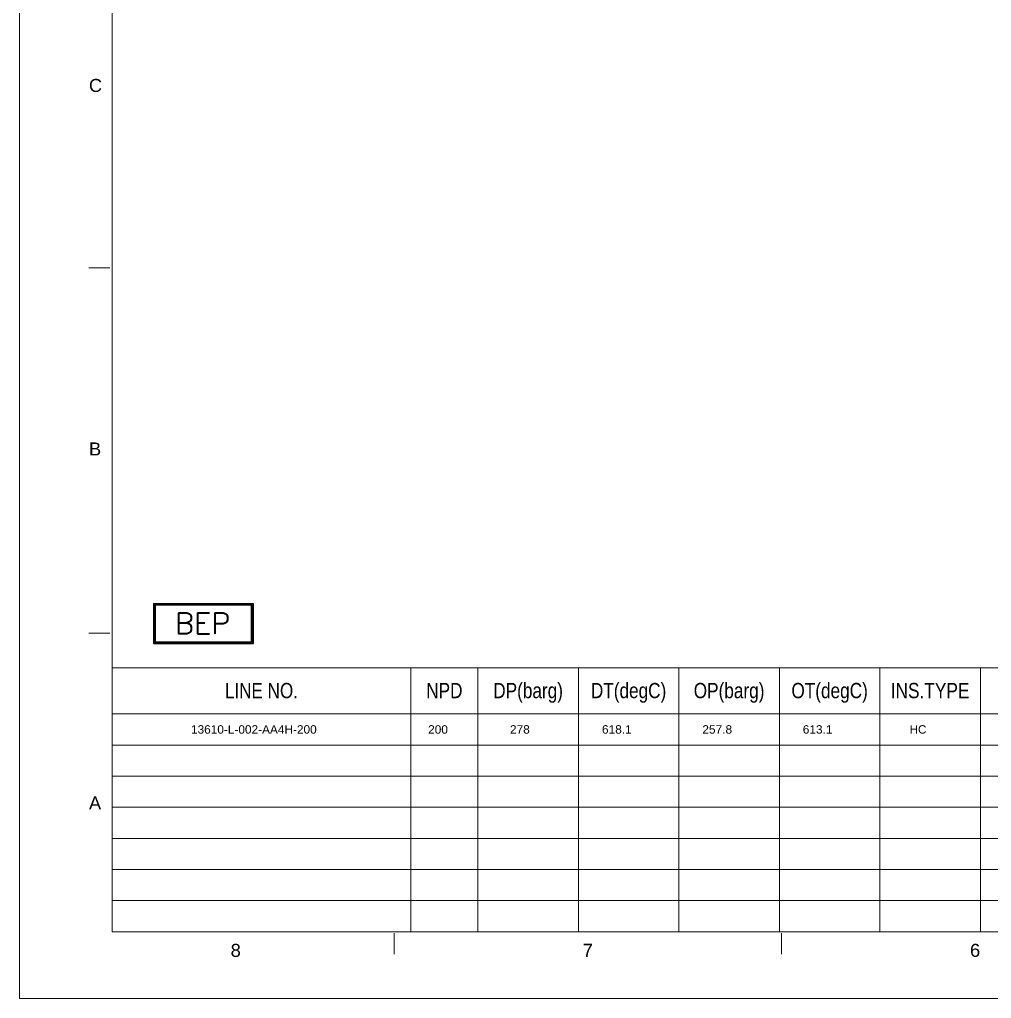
# Model space of a CAD drawing. Header units: inches. Extents: x 1128 to 1969, y -3 to 591.
# Drawn here: x 1128.4 to 1392.3, y -2.6 to 263.1 of the extents above; entities that cross this region are included whole.
import ezdxf
from ezdxf.enums import TextEntityAlignment as Align

# ---------------------------------------------------------------- set-up
doc = ezdxf.new("R2010")
doc.units = ezdxf.units.IN
doc.header["$MEASUREMENT"] = 0
for name, color, linetype in [('2', 2, 'Continuous'), ('4', 7, 'Continuous'), ('BG 0 -1', 7, 'Continuous'), ('BG BG BG BG BG 2', 7, 'Continuous'), ('BG BG BG BG TITLETEXT', 7, 'Continuous'), ('NOZZLES', 7, 'Continuous')]:
    doc.layers.add(name, color=color, linetype=linetype)
doc.styles.add('Arial', font='arial.ttf')
doc.styles.add('txt.shx', font='txt.shx')

msp = doc.modelspace()

# ---------------------------------------------------------------- linework, layer by layer
at = {"layer": '4', "color": 4}
for points in [[(1191.86, 104.55), (1191.83, 93.7), (1164.85, 93.78), (1164.88, 104.63)], [(1191.35, 104.27), (1191.35, 94.13), (1165.25, 94.13), (1165.25, 104.27)]]:
    msp.add_lwpolyline(points, close=True, dxfattribs=at)
at = {"layer": 'BG 0 -1', "color": 7, "linetype": 'Continuous', "lineweight": 9}
for p, q in [((1128.43, -2.61), (1128.43, 591.39)), ((1153.54, 574.14), (1153.54, 15.5)), ((1152.91, 195.68), (1147.26, 195.68)), ((1152.91, 96.54), (1147.26, 96.54)), ((1153.54, 15.5), (1944.36, 15.5)), ((1230.13, 15.08), (1230.13, 9.42)), ((1335.25, 15.08), (1335.25, 9.42)), ((1969.43, -2.61), (1128.43, -2.61))]:
    msp.add_line(p, q, dxfattribs=at)
at = {"layer": 'BG BG BG BG BG 2', "color": 2, "linetype": 'Continuous', "lineweight": 15}
for p, q in [((1551.51, 87.1), (1153.54, 87.1)), ((1234.66, 15.5), (1234.66, 87.1)), ((1252.84, 15.5), (1252.84, 87.1)), ((1280.12, 15.5), (1280.12, 87.1)), ((1307.4, 15.5), (1307.4, 87.1)), ((1334.69, 15.5), (1334.69, 87.1)), ((1361.97, 15.5), (1361.97, 87.1)), ((1389.25, 15.5), (1389.25, 87.1)), ((1551.51, 74.63), (1153.54, 74.63)), ((1551.51, 66.18), (1153.54, 66.18)), ((1551.51, 57.73), (1153.54, 57.73)), ((1551.51, 49.28), (1153.54, 49.28)), ((1551.51, 40.83), (1153.54, 40.83)), ((1551.51, 32.38), (1153.54, 32.38)), ((1551.51, 23.93), (1153.54, 23.93))]:
    msp.add_line(p, q, dxfattribs=at)
at = {"layer": 'NOZZLES', "color": 4, "linetype": 'Continuous', "lineweight": 35}
for points in [[(1164.88, 104.63), (1191.86, 104.55), (1191.83, 93.7), (1164.85, 93.78)], [(1165.25, 104.27), (1191.35, 104.27), (1191.35, 94.13), (1165.25, 94.13)]]:
    msp.add_lwpolyline(points, close=True, dxfattribs=at)

# ---------------------------------------------------------------- texts
at = {"color": 2, "linetype": 'Continuous', "lineweight": 25, "style": 'txt.shx'}
msp.add_text('BEP', height=5.76, dxfattribs=at).set_placement((1170.6, 96.32))
at = {"layer": '2', "style": 'Arial'}
for s, height, width, p in [('13610-L-002-AA4H-200', 2.2931, 1.00348, (1174.96, 71.56)), ('200', 2.293, 1.008516, (1239.33, 71.56)), ('278', 2.293, 1.008516, (1261.55, 71.56)), ('618.1 ', 2.293, 1.008516, (1286.53, 71.56)), ('257.8 ', 2.293, 1.008516, (1313.78, 71.56)), ('613.1 ', 2.293, 1.008516, (1341.04, 71.56)), ('HC', 2.293, 0.992063, (1370.03, 71.56))]:
    msp.add_text(s, height=height, dxfattribs=dict(at, width=width)).set_placement(p, align=Align.TOP_LEFT)
at = {"layer": 'BG 0 -1', "color": 7, "style": 'Arial'}
for s, height, width, p in [('C', 3.54, 0.992063, (1147.27, 243.46)), ('B ', 3.537, 1.005373, (1147.27, 144.78)), ('A', 3.54, 1.004063, (1147.27, 48.68))]:
    msp.add_text(s, height=height, dxfattribs=dict(at, width=width)).set_placement(p)
at = {"layer": 'BG 0 -1', "color": 7, "style": 'Arial', "width": 1.008516}
for s, p in [('8', (1187.11, 10.43)), ('7', (1282.69, 10.45)), ('6', (1387.82, 10.45))]:
    msp.add_text(s, height=3.54, dxfattribs=at).set_placement(p, align=Align.MIDDLE)
at = {"layer": 'BG BG BG BG TITLETEXT', "color": 4, "style": 'Arial'}
for s, width, p in [('LINE NO.', 0.800705, (1194.09, 80.96)), ('NPD', 0.80406, (1243.75, 80.96)), ('DP(barg)', 0.806291, (1266.48, 80.96)), ('DT(degC)', 0.805416, (1293.76, 80.96)), ('OP(barg)', 0.806696, (1321.04, 80.96)), ('OT(degC)', 0.805802, (1348.33, 80.96)), ('INS.TYPE', 0.809963, (1375.61, 80.96))]:
    msp.add_text(s, height=4.146, dxfattribs=dict(at, width=width)).set_placement(p, align=Align.MIDDLE_CENTER)

doc.saveas('drawing.dxf')
